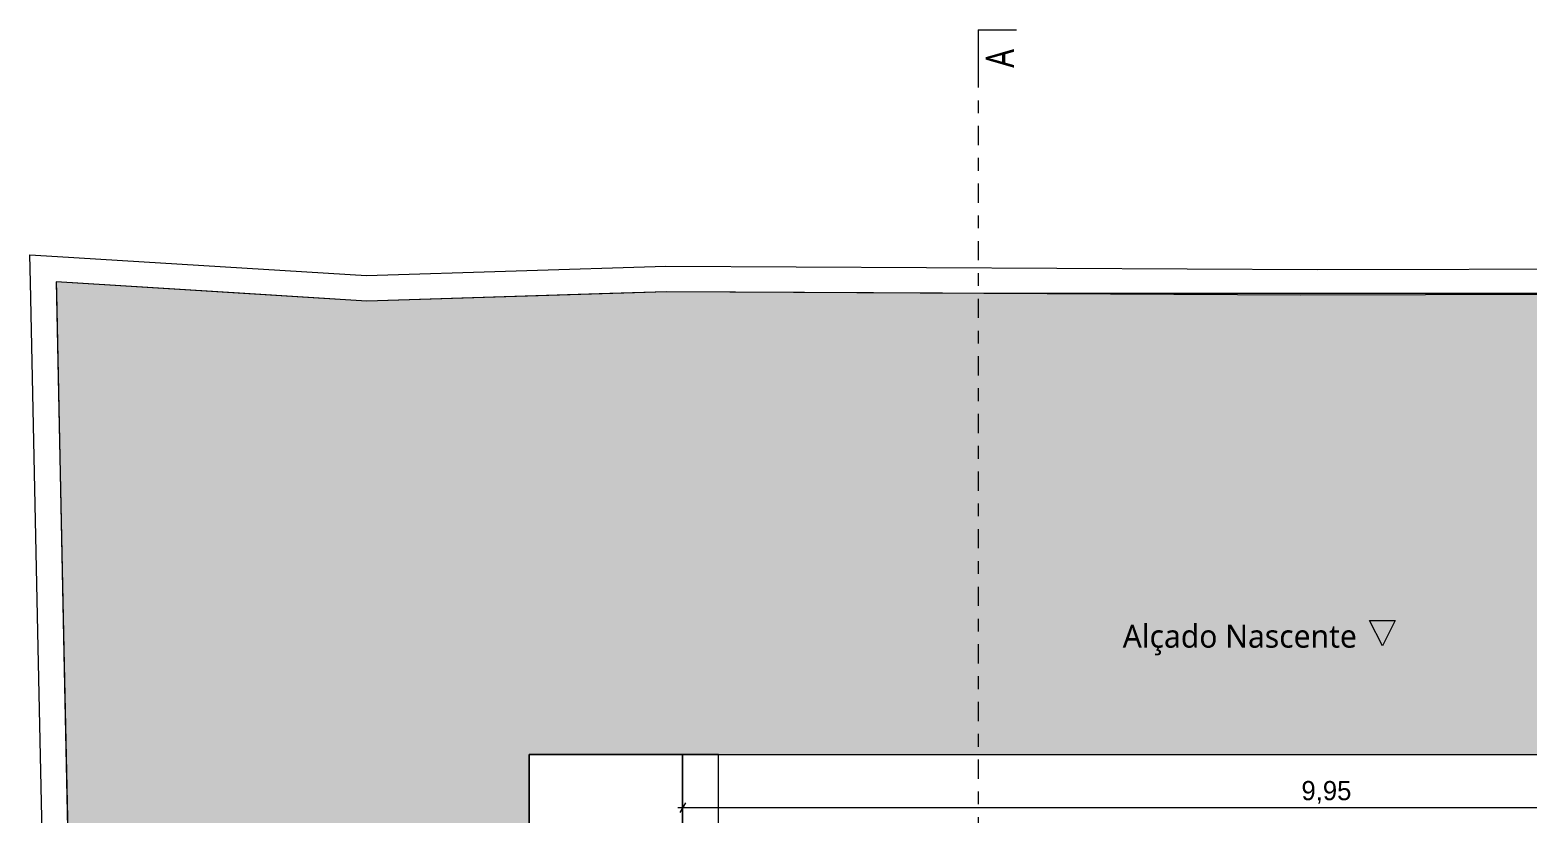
# Model space of a CAD drawing. Header units: metres. Extents: x -111189 to -108577, y -72951 to -72647.
# Drawn here: x -110713.93 to -110702.23, y -72927.26 to -72921.14 of the extents above; entities that cross this region are included whole.
import ezdxf

# ---------------------------------------------------------------- set-up
doc = ezdxf.new("R2010")
doc.units = ezdxf.units.M
doc.header["$MEASUREMENT"] = 0
doc.set_wipeout_variables(frame=1)
doc.linetypes.add('OTK - Traço Ponto CORTES_ALÇ', pattern=[0.6, 0.3, -0.15, 0, -0.15])
doc.linetypes.add('Wipeout_Contour', pattern=[1, 0, -1])
for name, color, linetype in [('Planta Piso -1_1_01 - TERRENO PROPOSTO', 7, 'Continuous'), ('Planta Piso -1_1_14 - CORTES.Marcadores', 7, 'Continuous'), ('Planta Piso RC_1_01 - TERRENO PROPOSTO', 7, 'Continuous'), ('Planta Piso RC_1_03 - LAJES', 7, 'Continuous'), ('Planta Piso RC_1_06 - ESCADAS _ GUARDAS', 7, 'Continuous'), ('Planta Piso RC_1_07 - MUROS', 7, 'Continuous'), ('Planta Piso RC_1_12 - COTAS GERAIS', 7, 'Continuous'), ('Planta Piso RC_1_14 - ALÇADOS.Marcadores', 7, 'Continuous'), ('Planta Piso RC_1_14 - CORTES.Marcadores', 7, 'Continuous')]:
    doc.layers.add(name, color=color, linetype=linetype)
doc.styles.add('ESTILO_GERADO_2', font='malgunsl.ttf')
doc.styles.add('ESTILO_GERADO_3', font='AGENCYR.TTF')
doc.styles.add('ESTILO_GERADO_4', font='malgunsl.ttf', dxfattribs={"width": 0.8})

msp = doc.modelspace()

# ---------------------------------------------------------------- hatches: boundary and pattern name
at = {"layer": 'Planta Piso RC_1_14 - ALÇADOS.Marcadores', "linetype": 'Continuous', "lineweight": 5}
msp.add_hatch(color=7, dxfattribs=at).paths.add_polyline_path([(-110703.463, -72925.757), (-110703.363, -72925.957), (-110703.263, -72925.757)])

# ---------------------------------------------------------------- linework, layer by layer
at = {"layer": 'Planta Piso -1_1_14 - CORTES.Marcadores', "color": 7, "linetype": 'OTK - Traço Ponto CORTES_ALÇ', "lineweight": 5, "ltscale": 0.5}
msp.add_line((-110706.523, -72921.444), (-110706.523, -72943.42), dxfattribs=at)
at = {"layer": 'Planta Piso RC_1_06 - ESCADAS _ GUARDAS', "color": 7, "linetype": 'Continuous', "lineweight": 13, "ltscale": 1000}
msp.add_line((-110708.553, -72928.004), (-110708.553, -72926.804), dxfattribs=at)
at = {"layer": 'Planta Piso RC_1_14 - ALÇADOS.Marcadores', "color": 7, "linetype": 'Continuous', "lineweight": 5, "ltscale": 1000, "flags": 128}
msp.add_lwpolyline([(-110703.463, -72925.757), (-110703.263, -72925.757), (-110703.363, -72925.957)], close=True, dxfattribs=at)
at = {"layer": 'Planta Piso RC_1_14 - CORTES.Marcadores', "color": 7, "linetype": 'Continuous', "lineweight": 5, "ltscale": 1000}
for q in [(-110706.223, -72921.144), (-110706.523, -72921.444)]:
    msp.add_line((-110706.523, -72921.144), q, dxfattribs=at)

# ---------------------------------------------------------------- texts
at = {"layer": 'Planta Piso RC_1_12 - COTAS GERAIS', "color": 7, "linetype": 'Continuous', "lineweight": 5, "insert": (-110703.996, -72927.19), "char_height": 0.15, "width": 0.27726, "attachment_point": 7, "style": 'ESTILO_GERADO_3'}
msp.add_mtext('\\A1;{\\pql;\\fAgency FB|b0|i0|c0|p0;\\W1.000000;9,95}', dxfattribs=at)
at = {"layer": 'Planta Piso RC_1_14 - ALÇADOS.Marcadores', "color": 7, "linetype": 'Continuous', "lineweight": 5, "insert": (-110705.393, -72926.031), "char_height": 0.18, "attachment_point": 7, "style": 'ESTILO_GERADO_2'}
msp.add_mtext('\\A1;{\\pql;\\pt0;\\fMalgun Gothic Semilight|b0|i0|c0|p0;\\W1.000000;Alçado Nascente}', dxfattribs=at)
at = {"layer": 'Planta Piso RC_1_14 - CORTES.Marcadores', "color": 7, "linetype": 'Continuous', "lineweight": 5, "insert": (-110706.243, -72921.293), "char_height": 0.22, "attachment_point": 9, "rotation": 90, "style": 'ESTILO_GERADO_4'}
msp.add_mtext('\\A1;{\\pqr;\\pt0;\\fMalgun Gothic Semilight|b0|i0|c0|p0;\\W0.800000;A}', dxfattribs=at)

# ---------------------------------------------------------------- wipeouts: each hides what was drawn before it
at = {"color": 254, "linetype": 'Wipeout_Contour', "lineweight": 0, "ltscale": 795424.004073}
msp.add_wipeout([(-110710.033, -72926.804), (-110710.033, -72928.005), (-110709.149, -72928.004), (-110708.833, -72928.004), (-110708.833, -72926.804), (-110709.251, -72926.804)], dxfattribs=at).dxf.layer = 'Planta Piso RC_1_07 - MUROS'

# ---------------------------------------------------------------- next in the draw order: hatches: boundary and pattern name
at = {"layer": 'Planta Piso -1_1_01 - TERRENO PROPOSTO', "linetype": 'Continuous', "lineweight": 0, "true_color": 0xd7ebd2, "transparency": 33554539}
msp.add_hatch(color=254, dxfattribs=at).paths.add_polyline_path([(-110698.883, -72925.149), (-110698.933, -72925.149), (-110699.083, -72925.149), (-110699.083, -72923.204), (-110699.132, -72923.204), (-110704.002, -72923.215), (-110706.261, -72923.204), (-110706.261, -72923.204), (-110708.958, -72923.19), (-110711.3, -72923.262), (-110713.729, -72923.113), (-110713.727, -72923.204), (-110713.665, -72926.143), (-110713.634, -72927.629), (-110713.626, -72928.004), (-110713.339, -72928.004), (-110713.259, -72928.004), (-110713.194, -72928.004), (-110713.013, -72928.004), (-110712.932, -72928.004), (-110712.881, -72928.004), (-110712.84, -72928.004), (-110710.884, -72928.004), (-110710.763, -72928.004), (-110710.493, -72928.004), (-110710.033, -72928.004), (-110710.033, -72926.804), (-110708.833, -72926.804), (-110708.833, -72926.804), (-110698.883, -72926.804)])

# ---------------------------------------------------------------- next in the draw order: linework, layer by layer
at = {"layer": 'Planta Piso RC_1_01 - TERRENO PROPOSTO', "color": 7, "linetype": 'Continuous', "lineweight": 13, "ltscale": 1000, "flags": 128}
msp.add_lwpolyline([(-110701.767, -72923.204), (-110703.131, -72923.204), (-110703.378, -72923.204), (-110706.261, -72923.204), (-110708.958, -72923.19), (-110709.401, -72923.204), (-110711.3, -72923.262), (-110712.254, -72923.204), (-110713.729, -72923.113), (-110713.727, -72923.204), (-110713.665, -72926.143), (-110713.634, -72927.629)], dxfattribs=at)
at = {"layer": 'Planta Piso RC_1_03 - LAJES', "color": 7, "linetype": 'Continuous', "lineweight": 13, "ltscale": 1000, "flags": 128}
msp.add_lwpolyline([(-110708.833, -72926.804), (-110698.883, -72926.804), (-110698.883, -72923.203), (-110694.154, -72923.192), (-110694.117, -72925.153), (-110694.087, -72928.004), (-110697.683, -72928.004), (-110698.883, -72928.004), (-110708.833, -72928.004)], close=True, dxfattribs=at)
at = {"layer": 'Planta Piso RC_1_06 - ESCADAS _ GUARDAS', "color": 7, "linetype": 'Continuous', "lineweight": 13, "ltscale": 1000}
for p, q in [((-110710.033, -72926.804), (-110710.033, -72928.005)), ((-110708.833, -72926.804), (-110710.033, -72926.804)), ((-110708.553, -72926.804), (-110708.833, -72926.804)), ((-110708.833, -72926.804), (-110708.833, -72928.004)), ((-110708.833, -72928.004), (-110708.833, -72926.804))]:
    msp.add_line(p, q, dxfattribs=at)
at = {"layer": 'Planta Piso RC_1_07 - MUROS', "color": 7, "linetype": 'Continuous', "lineweight": 13, "ltscale": 1000, "flags": 128}
for points in [[(-110713.843, -72942.293), (-110713.797, -72929.357), (-110713.869, -72925.97), (-110713.929, -72923.117), (-110713.934, -72922.9), (-110713.717, -72922.913), (-110711.304, -72923.062), (-110708.964, -72922.99), (-110703.871, -72923.016), (-110699.133, -72923.004), (-110694.158, -72922.991), (-110693.958, -72922.991), (-110693.954, -72923.188), (-110693.917, -72925.149), (-110693.884, -72928.254), (-110693.857, -72933.641), (-110693.828, -72939.441)], [(-110699.083, -72923.204), (-110699.132, -72923.204), (-110704.002, -72923.215), (-110708.958, -72923.19), (-110711.3, -72923.262), (-110713.729, -72923.113), (-110713.668, -72925.982), (-110713.597, -72929.34), (-110713.643, -72942.293)]]:
    msp.add_lwpolyline(points, dxfattribs=at)
msp.add_lwpolyline([(-110710.033, -72926.804), (-110709.251, -72926.804), (-110708.833, -72926.804), (-110708.833, -72928.004), (-110709.149, -72928.004), (-110710.033, -72928.005)], close=True, dxfattribs=at)
at = {"layer": 'Planta Piso RC_1_12 - COTAS GERAIS', "color": 7, "linetype": 'Continuous', "lineweight": 5, "ltscale": 1000}
for p, q in [((-110708.869, -72927.22), (-110708.833, -72927.22)), ((-110708.811, -72927.183), (-110708.854, -72927.258)), ((-110708.833, -72927.276), (-110708.833, -72927.164)), ((-110708.833, -72927.22), (-110698.883, -72927.22))]:
    msp.add_line(p, q, dxfattribs=at)

doc.saveas('drawing.dxf')
